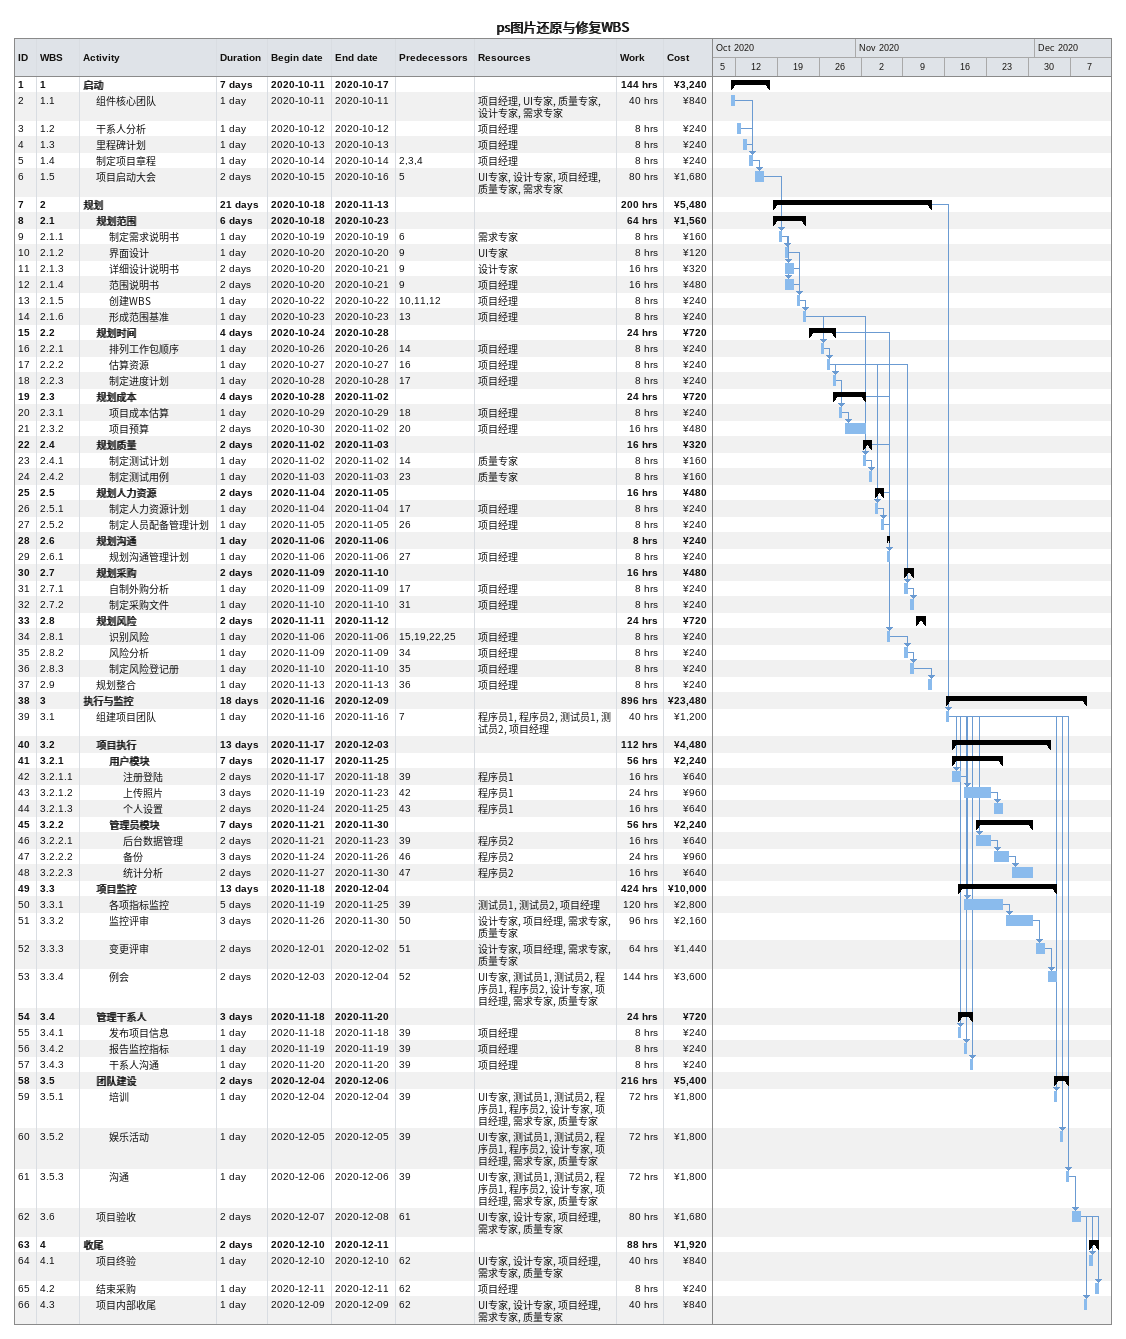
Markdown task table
ps图片还原与修复WBS

| ID | WBS | Task | Duration | Start | Finish | Predecessors | Resources | Work (h) | Cost (¥) |
|---|---|---|---|---|---|---|---|---|---|
| 1 | 1 | **启动** | 7d | 2020-10-11 | 2020-10-17 |  |  | 144 | 3240 |
| 2 | 1.1 | 组件核心团队 | 1d | 2020-10-11 | 2020-10-11 |  | 项目经理, UI专家, 质量专家, 设计专家, 需求专家 | 40 | 840 |
| 3 | 1.2 | 干系人分析 | 1d | 2020-10-12 | 2020-10-12 |  | 项目经理 | 8 | 240 |
| 4 | 1.3 | 里程碑计划 | 1d | 2020-10-13 | 2020-10-13 |  | 项目经理 | 8 | 240 |
| 5 | 1.4 | 制定项目章程 | 1d | 2020-10-14 | 2020-10-14 | 2, 3, 4 | 项目经理 | 8 | 240 |
| 6 | 1.5 | 项目启动大会 | 2d | 2020-10-15 | 2020-10-16 | 5 | UI专家, 设计专家, 项目经理, 质量专家, 需求专家 | 80 | 1680 |
| 7 | 2 | **规划** | 21d | 2020-10-18 | 2020-11-13 |  |  | 200 | 5480 |
| 8 | 2.1 | **规划范围** | 6d | 2020-10-18 | 2020-10-23 |  |  | 64 | 1560 |
| 9 | 2.1.1 | 制定需求说明书 | 1d | 2020-10-19 | 2020-10-19 | 6 | 需求专家 | 8 | 160 |
| 10 | 2.1.2 | 界面设计 | 1d | 2020-10-20 | 2020-10-20 | 9 | UI专家 | 8 | 120 |
| 11 | 2.1.3 | 详细设计说明书 | 2d | 2020-10-20 | 2020-10-21 | 9 | 设计专家 | 16 | 320 |
| 12 | 2.1.4 | 范围说明书 | 2d | 2020-10-20 | 2020-10-21 | 9 | 项目经理 | 16 | 480 |
| 13 | 2.1.5 | 创建WBS | 1d | 2020-10-22 | 2020-10-22 | 10, 11, 12 | 项目经理 | 8 | 240 |
| 14 | 2.1.6 | 形成范围基准 | 1d | 2020-10-23 | 2020-10-23 | 13 | 项目经理 | 8 | 240 |
| 15 | 2.2 | **规划时间** | 4d | 2020-10-24 | 2020-10-28 |  |  | 24 | 720 |
| 16 | 2.2.1 | 排列工作包顺序 | 1d | 2020-10-26 | 2020-10-26 | 14 | 项目经理 | 8 | 240 |
| 17 | 2.2.2 | 估算资源 | 1d | 2020-10-27 | 2020-10-27 | 16 | 项目经理 | 8 | 240 |
| 18 | 2.2.3 | 制定进度计划 | 1d | 2020-10-28 | 2020-10-28 | 17 | 项目经理 | 8 | 240 |
| 19 | 2.3 | **规划成本** | 4d | 2020-10-28 | 2020-11-02 |  |  | 24 | 720 |
| 20 | 2.3.1 | 项目成本估算 | 1d | 2020-10-29 | 2020-10-29 | 18 | 项目经理 | 8 | 240 |
| 21 | 2.3.2 | 项目预算 | 2d | 2020-10-30 | 2020-11-02 | 20 | 项目经理 | 16 | 480 |
| 22 | 2.4 | **规划质量** | 2d | 2020-11-02 | 2020-11-03 |  |  | 16 | 320 |
| 23 | 2.4.1 | 制定测试计划 | 1d | 2020-11-02 | 2020-11-02 | 14 | 质量专家 | 8 | 160 |
| 24 | 2.4.2 | 制定测试用例 | 1d | 2020-11-03 | 2020-11-03 | 23 | 质量专家 | 8 | 160 |
| 25 | 2.5 | **规划人力资源** | 2d | 2020-11-04 | 2020-11-05 |  |  | 16 | 480 |
| 26 | 2.5.1 | 制定人力资源计划 | 1d | 2020-11-04 | 2020-11-04 | 17 | 项目经理 | 8 | 240 |
| 27 | 2.5.2 | 制定人员配备管理计划 | 1d | 2020-11-05 | 2020-11-05 | 26 | 项目经理 | 8 | 240 |
| 28 | 2.6 | **规划沟通** | 1d | 2020-11-06 | 2020-11-06 |  |  | 8 | 240 |
| 29 | 2.6.1 | 规划沟通管理计划 | 1d | 2020-11-06 | 2020-11-06 | 27 | 项目经理 | 8 | 240 |
| 30 | 2.7 | **规划采购** | 2d | 2020-11-09 | 2020-11-10 |  |  | 16 | 480 |
| 31 | 2.7.1 | 自制外购分析 | 1d | 2020-11-09 | 2020-11-09 | 17 | 项目经理 | 8 | 240 |
| 32 | 2.7.2 | 制定采购文件 | 1d | 2020-11-10 | 2020-11-10 | 31 | 项目经理 | 8 | 240 |
| 33 | 2.8 | **规划风险** | 2d | 2020-11-11 | 2020-11-12 |  |  | 24 | 720 |
| 34 | 2.8.1 | 识别风险 | 1d | 2020-11-06 | 2020-11-06 | 15, 19, 22, 25 | 项目经理 | 8 | 240 |
| 35 | 2.8.2 | 风险分析 | 1d | 2020-11-09 | 2020-11-09 | 34 | 项目经理 | 8 | 240 |
| 36 | 2.8.3 | 制定风险登记册 | 1d | 2020-11-10 | 2020-11-10 | 35 | 项目经理 | 8 | 240 |
| 37 | 2.9 | 规划整合 | 1d | 2020-11-13 | 2020-11-13 | 36 | 项目经理 | 8 | 240 |
| 38 | 3 | **执行与监控** | 18d | 2020-11-16 | 2020-12-09 |  |  | 896 | 23480 |
| 39 | 3.1 | 组建项目团队 | 1d | 2020-11-16 | 2020-11-16 | 7 | 程序员1, 程序员2, 测试员1, 测试员2, 项目经理 | 40 | 1200 |
| 40 | 3.2 | **项目执行** | 13d | 2020-11-17 | 2020-12-03 |  |  | 112 | 4480 |
| 41 | 3.2.1 | **用户模块** | 7d | 2020-11-17 | 2020-11-25 |  |  | 56 | 2240 |
| 42 | 3.2.1.1 | 注册登陆 | 2d | 2020-11-17 | 2020-11-18 | 39 | 程序员1 | 16 | 640 |
| 43 | 3.2.1.2 | 上传照片 | 3d | 2020-11-19 | 2020-11-23 | 42 | 程序员1 | 24 | 960 |
| 44 | 3.2.1.3 | 个人设置 | 2d | 2020-11-24 | 2020-11-25 | 43 | 程序员1 | 16 | 640 |
| 45 | 3.2.2 | **管理员模块** | 7d | 2020-11-21 | 2020-11-30 |  |  | 56 | 2240 |
| 46 | 3.2.2.1 | 后台数据管理 | 2d | 2020-11-21 | 2020-11-23 | 39 | 程序员2 | 16 | 640 |
| 47 | 3.2.2.2 | 备份 | 3d | 2020-11-24 | 2020-11-26 | 46 | 程序员2 | 24 | 960 |
| 48 | 3.2.2.3 | 统计分析 | 2d | 2020-11-27 | 2020-11-30 | 47 | 程序员2 | 16 | 640 |
| 49 | 3.3 | **项目监控** | 13d | 2020-11-18 | 2020-12-04 |  |  | 424 | 10000 |
| 50 | 3.3.1 | 各项指标监控 | 5d | 2020-11-19 | 2020-11-25 | 39 | 测试员1, 测试员2, 项目经理 | 120 | 2800 |
| 51 | 3.3.2 | 监控评审 | 3d | 2020-11-26 | 2020-11-30 | 50 | 设计专家, 项目经理, 需求专家, 质量专家 | 96 | 2160 |
| 52 | 3.3.3 | 变更评审 | 2d | 2020-12-01 | 2020-12-02 | 51 | 设计专家, 项目经理, 需求专家, 质量专家 | 64 | 1440 |
| 53 | 3.3.4 | 例会 | 2d | 2020-12-03 | 2020-12-04 | 52 | UI专家, 测试员1, 测试员2, 程序员1, 程序员2, 设计专家, 项目经理, 需求专家, 质量专家 | 144 | 3600 |
| 54 | 3.4 | **管理干系人** | 3d | 2020-11-18 | 2020-11-20 |  |  | 24 | 720 |
| 55 | 3.4.1 | 发布项目信息 | 1d | 2020-11-18 | 2020-11-18 | 39 | 项目经理 | 8 | 240 |
| 56 | 3.4.2 | 报告监控指标 | 1d | 2020-11-19 | 2020-11-19 | 39 | 项目经理 | 8 | 240 |
| 57 | 3.4.3 | 干系人沟通 | 1d | 2020-11-20 | 2020-11-20 | 39 | 项目经理 | 8 | 240 |
| 58 | 3.5 | **团队建设** | 2d | 2020-12-04 | 2020-12-06 |  |  | 216 | 5400 |
| 59 | 3.5.1 | 培训 | 1d | 2020-12-04 | 2020-12-04 | 39 | UI专家, 测试员1, 测试员2, 程序员1, 程序员2, 设计专家, 项目经理, 需求专家, 质量专家 | 72 | 1800 |
| 60 | 3.5.2 | 娱乐活动 | 1d | 2020-12-05 | 2020-12-05 | 39 | UI专家, 测试员1, 测试员2, 程序员1, 程序员2, 设计专家, 项目经理, 需求专家, 质量专家 | 72 | 1800 |
| 61 | 3.5.3 | 沟通 | 1d | 2020-12-06 | 2020-12-06 | 39 | UI专家, 测试员1, 测试员2, 程序员1, 程序员2, 设计专家, 项目经理, 需求专家, 质量专家 | 72 | 1800 |
| 62 | 3.6 | 项目验收 | 2d | 2020-12-07 | 2020-12-08 | 61 | UI专家, 设计专家, 项目经理, 需求专家, 质量专家 | 80 | 1680 |
| 63 | 4 | **收尾** | 2d | 2020-12-10 | 2020-12-11 |  |  | 88 | 1920 |
| 64 | 4.1 | 项目终验 | 1d | 2020-12-10 | 2020-12-10 | 62 | UI专家, 设计专家, 项目经理, 需求专家, 质量专家 | 40 | 840 |
| 65 | 4.2 | 结束采购 | 1d | 2020-12-11 | 2020-12-11 | 62 | 项目经理 | 8 | 240 |
| 66 | 4.3 | 项目内部收尾 | 1d | 2020-12-09 | 2020-12-09 | 62 | UI专家, 设计专家, 项目经理, 需求专家, 质量专家 | 40 | 840 |
